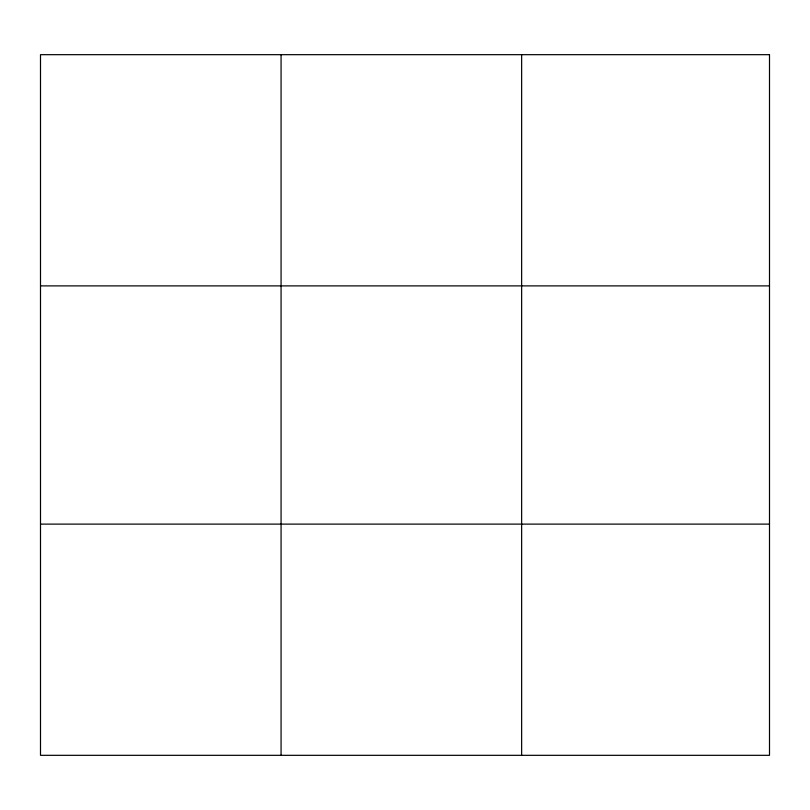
<?xml version="1.0" encoding="UTF-8"?>
<svg xmlns="http://www.w3.org/2000/svg" width="810" height="810" viewBox="0 0 810 810"><rect width="100%" height="100%" fill="white"/><g stroke="black" fill="none" stroke-linecap="round" stroke-linejoin="round"><path stroke-width="1.21" d="M281.07 755.325L281.07 54.675M521.64 755.325L521.64 54.675M40.5 285.889L769.5 285.889M40.5 524.111L769.5 524.111M769.5 54.675L769.5 755.325L40.5 755.325L40.5 54.675L769.5 54.675"/></g></svg>
